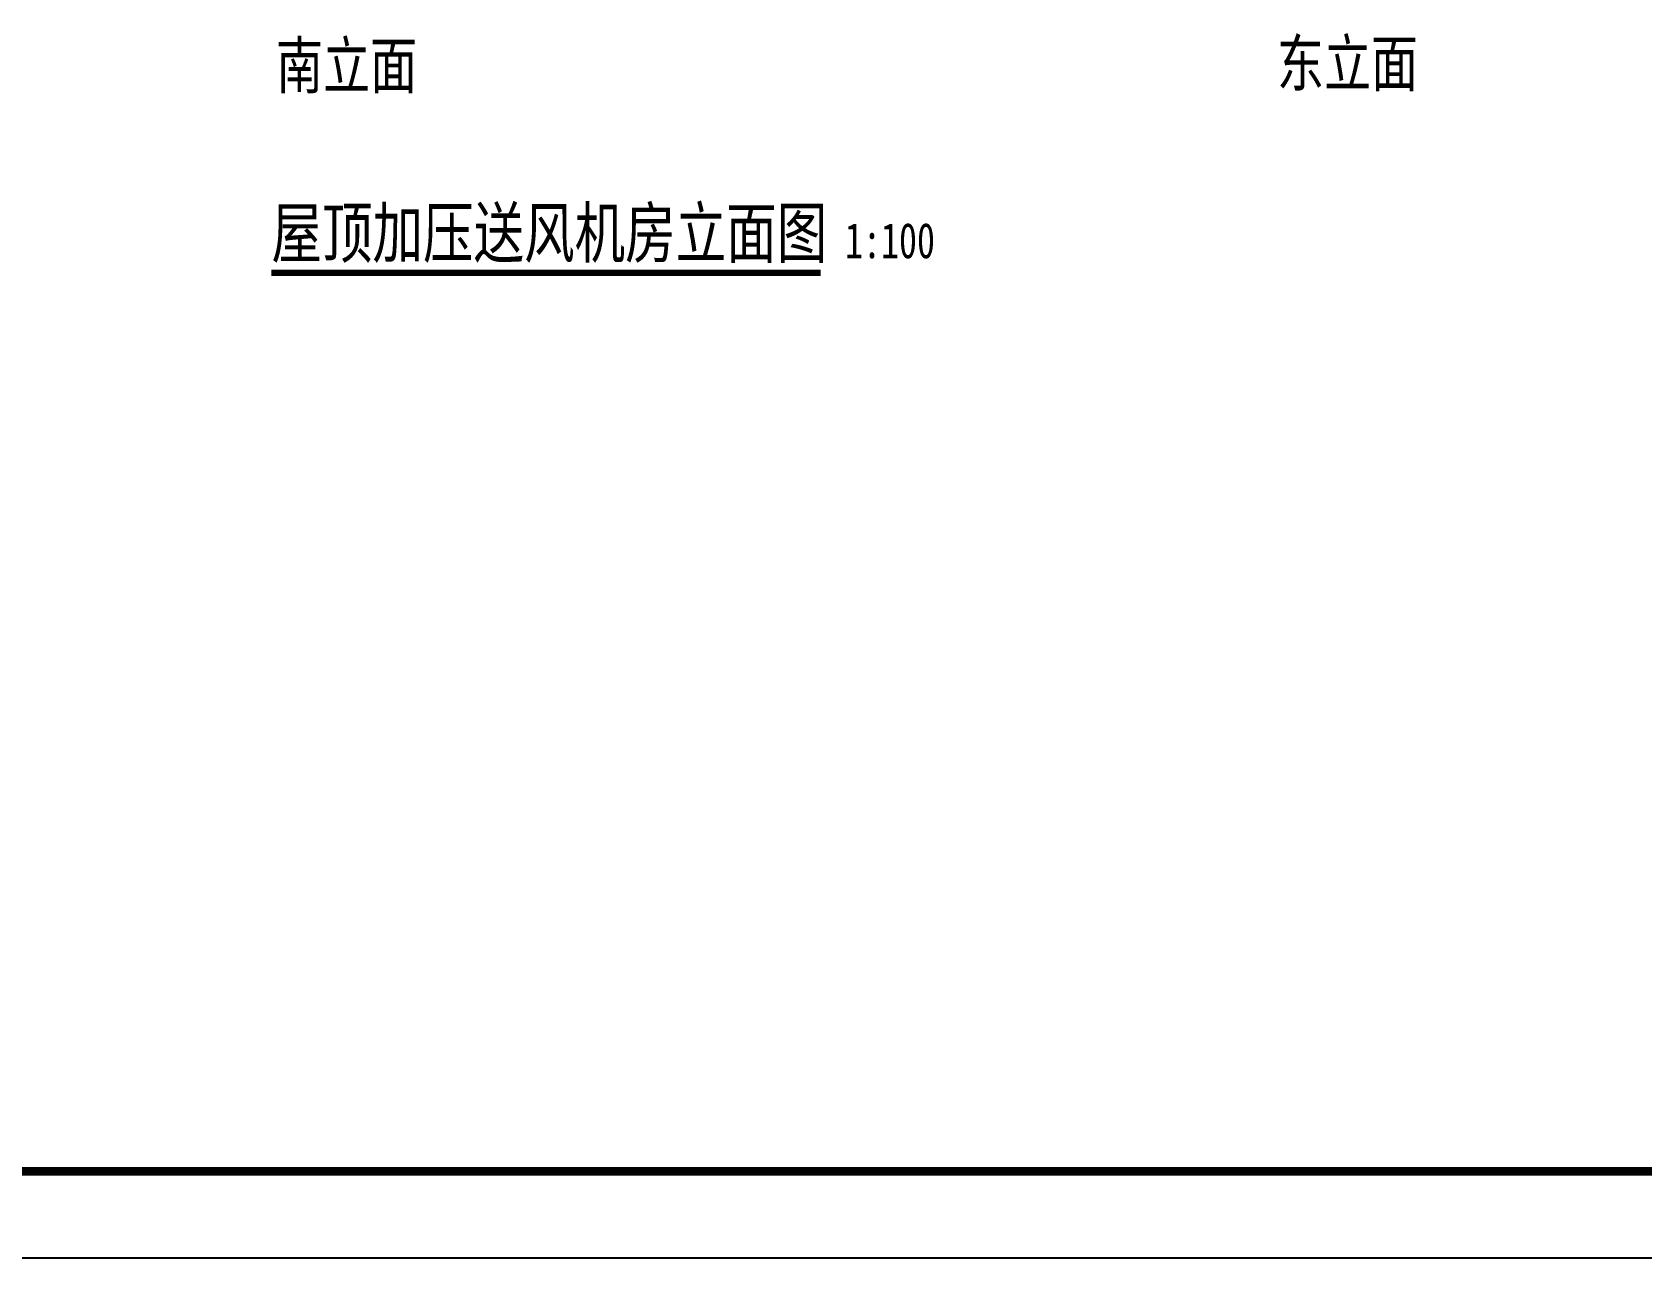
# Model space of a CAD drawing. Extents: x -863035 to 270371, y -8918 to 240488.
# Drawn here: x -44973 to -26369, y 113335 to 127497 of the extents above; entities that cross this region are included whole.
import ezdxf

# ---------------------------------------------------------------- set-up
doc = ezdxf.new("R2010")
doc.units = 0
doc.header["$LTSCALE"] = 1000
doc.header["$MEASUREMENT"] = 0
for name, color, linetype in [('00-图签', 7, 'Continuous'), ('02-TEXT_标注', 130, 'Continuous'), ('DIM_SYMB', 3, 'Continuous')]:
    doc.layers.add(name, color=color, linetype=linetype)
doc.styles.add('_TCH_LABEL', font='', dxfattribs={"width": 0.75})
doc.styles.get("Standard").update_dxf_attribs({"font": 'STXIHEI.TTF', "width": 0.75})
doc.styles.get('_TCH_LABEL').set_extended_font_data('SimSun')

msp = doc.modelspace()

# ---------------------------------------------------------------- linework, layer by layer
at = {"layer": '00-图签'}
msp.add_lwpolyline([(-69422.5, 113335.3), (14677.5, 113335.3), (14677.5, 172735.3), (-69422.5, 172735.3)], close=True, dxfattribs=at)
at = {"layer": '00-图签', "const_width": 100}
msp.add_lwpolyline([(-66922.5, 114335.3), (13677.5, 114335.3), (13677.5, 171735.3), (-66922.5, 171735.3)], close=True, dxfattribs=at)
at = {"layer": 'DIM_SYMB', "const_width": 70}
msp.add_lwpolyline([(-42207.4, 124716.2), (-35858.5, 124716.2)], dxfattribs=at)

# ---------------------------------------------------------------- texts
at = {"style": '_TCH_LABEL', "width": 0.75}
for s, p in [('南立面', (-42155, 126848.2)), ('东立面', (-30586.2, 126873.2))]:
    msp.add_text(s, height=531.65, dxfattribs=at).set_placement(p)
at = {"layer": '02-TEXT_标注', "width": 0.75}
for s, height, p in [('屋顶加压送风机房立面图', 570.852, (-42207.4, 124894)), ('1:100', 407.75, (-35578.5, 124885.6))]:
    msp.add_text(s, height=height, dxfattribs=at).set_placement(p)

doc.saveas('drawing.dxf')
